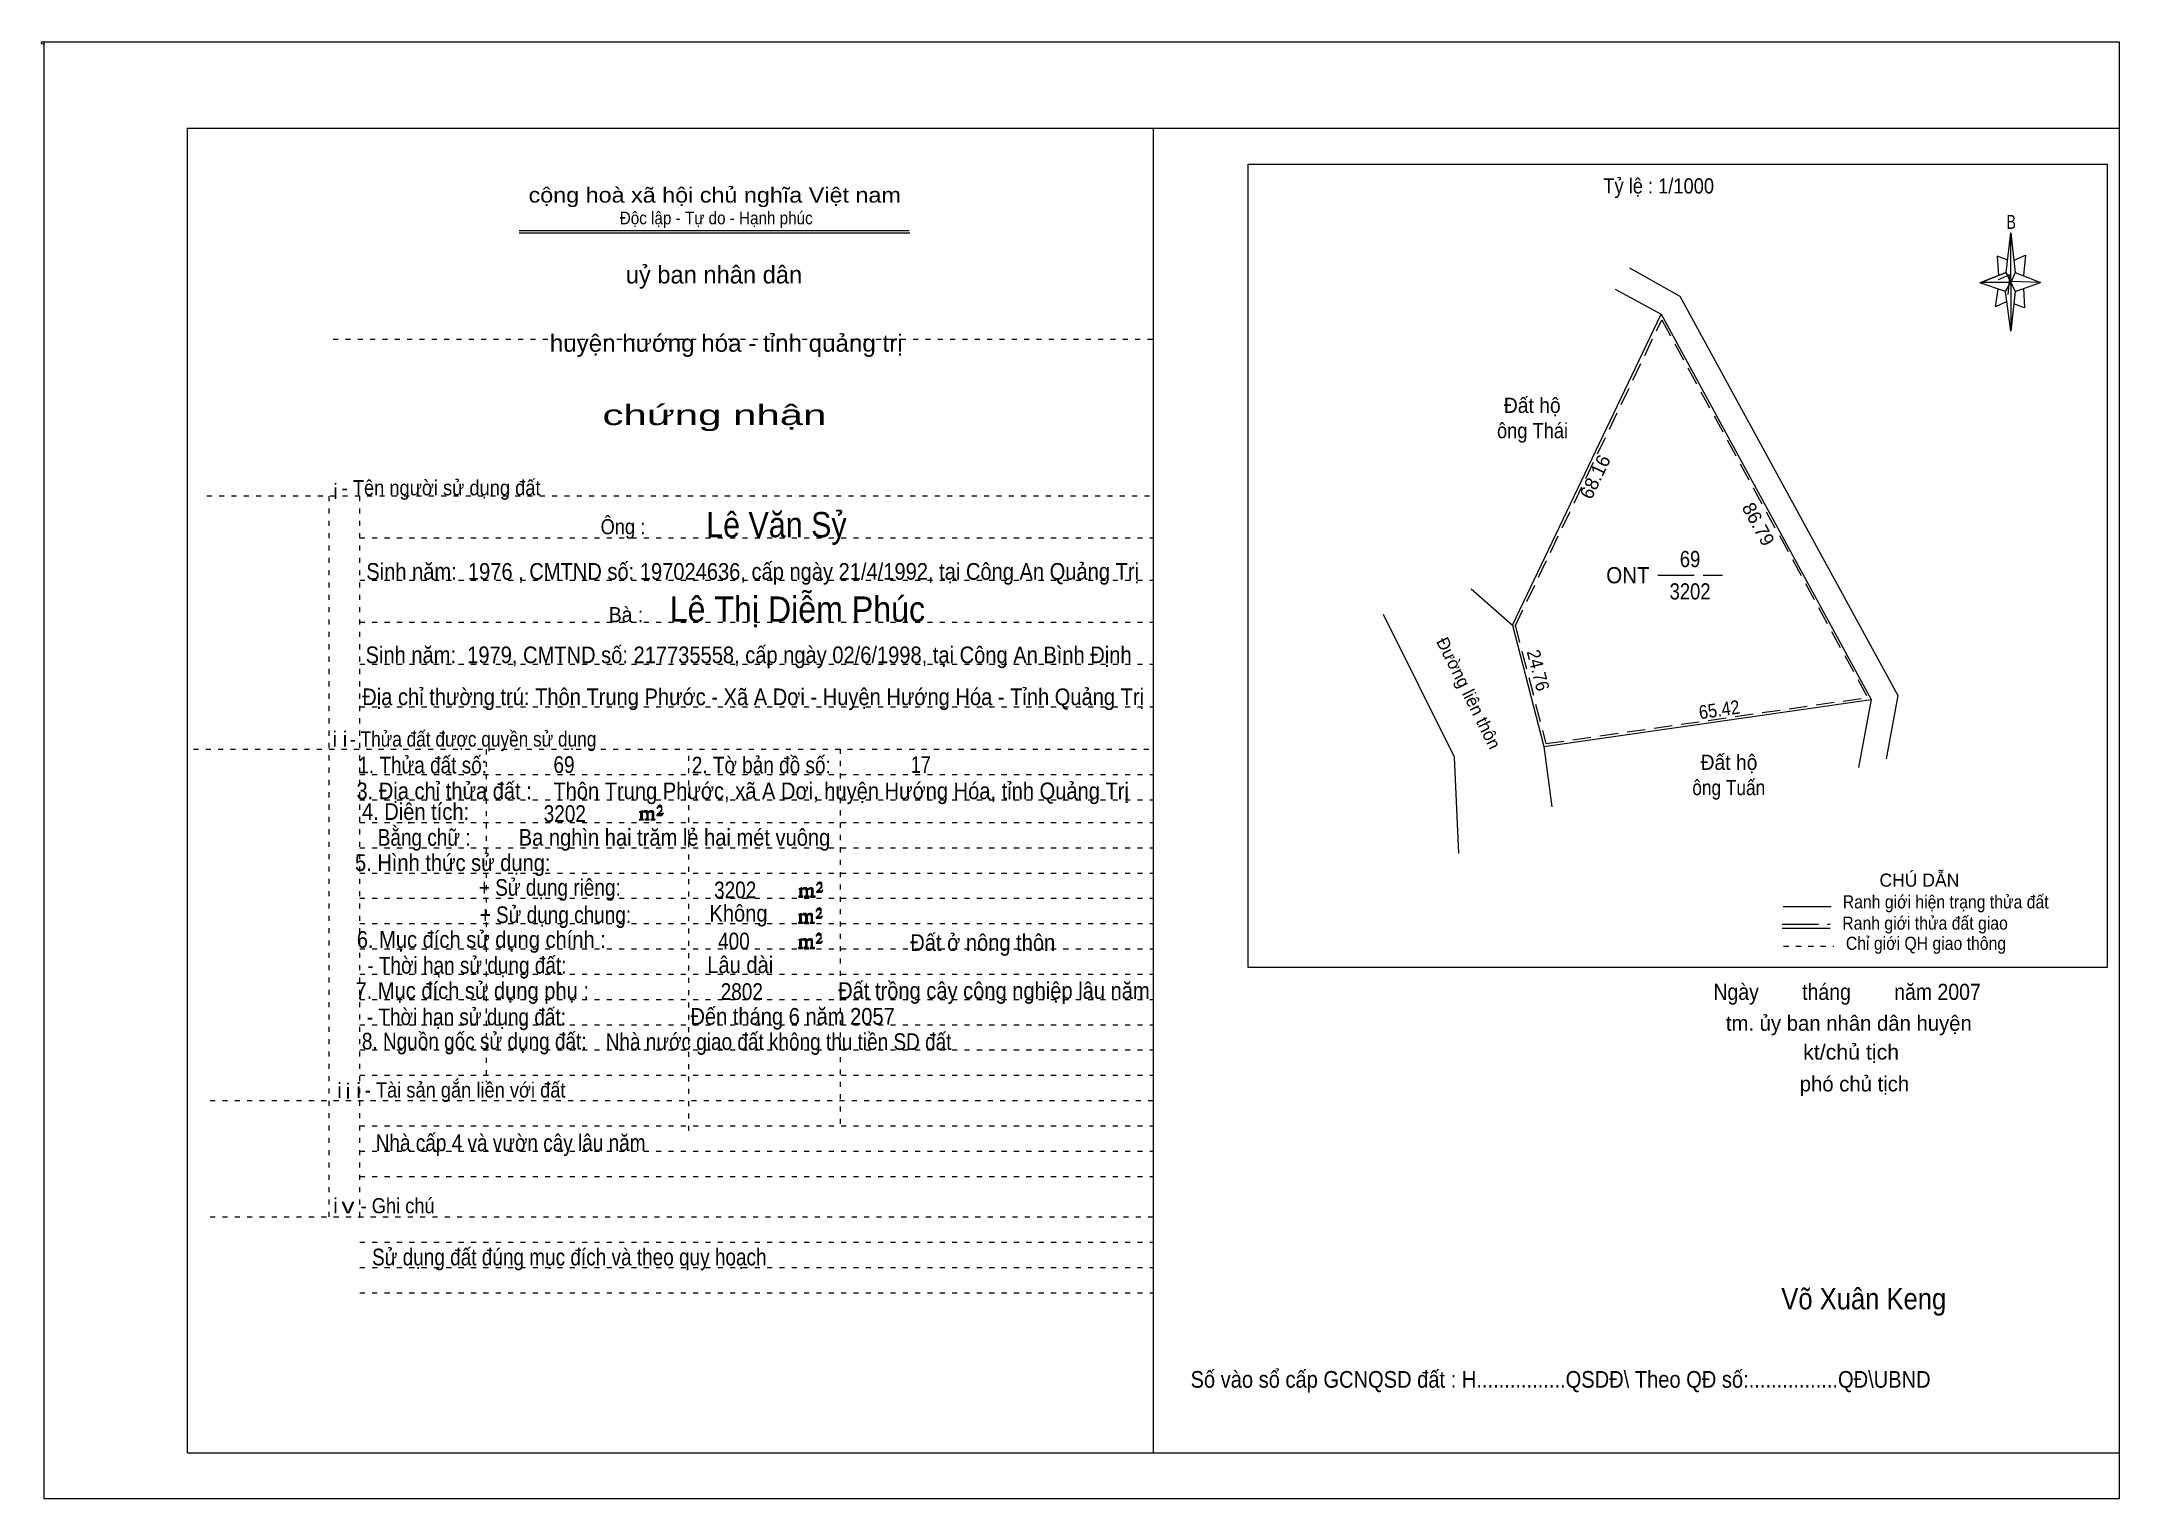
# Model space of a CAD drawing. Header units: centimetres. Extents: x -1.6 to 39.5, y -3.3 to 25.5.
import ezdxf
from ezdxf.enums import TextEntityAlignment as Align

# ---------------------------------------------------------------- set-up
doc = ezdxf.new("R2010")
doc.units = ezdxf.units.CM
doc.header["$LTSCALE"] = 0.12
for name, pattern in [('DOTTED', [1.5, 0.3, -1.2]), ('LONG_DASHED', [7.5, 6, -1.5]), ('MEDIUM_DASHED', [4.5, 3, -1.5])]:
    doc.linetypes.add(name, pattern=pattern)
for name, color, linetype, lineweight in [('1', 7, 'DOTTED', 13), ('10', 7, 'Continuous', 13), ('33', 7, 'LONG_DASHED', 13), ('4', 7, 'Continuous', 13), ('5', 7, 'Continuous', 13), ('50', 7, 'Continuous', 13)]:
    doc.layers.add(name, color=color, linetype=linetype, lineweight=lineweight)
doc.layers.add('30', color=7, linetype='Continuous')

msp = doc.modelspace()

# ---------------------------------------------------------------- hatches: boundary and pattern name
at = {"layer": '50'}
for points in [[(10.27, 10.13), (10.27, 10.12), (10.27, 10.11), (10.25, 10.11), (10.24, 10.11), (10.24, 10.1), (10.33, 10.1), (10.33, 10.11), (10.32, 10.11), (10.31, 10.11), (10.31, 10.12), (10.31, 10.13), (10.31, 10.24), (10.31, 10.25), (10.32, 10.26), (10.34, 10.26), (10.35, 10.26), (10.36, 10.26), (10.37, 10.25), (10.39, 10.22), (10.39, 10.13), (10.37, 10.12), (10.37, 10.11), (10.36, 10.11), (10.35, 10.11), (10.35, 10.1), (10.44, 10.1), (10.44, 10.11), (10.43, 10.11), (10.42, 10.11), (10.42, 10.12), (10.42, 10.13), (10.42, 10.24), (10.44, 10.26), (10.45, 10.26), (10.46, 10.26), (10.49, 10.26), (10.49, 10.25), (10.5, 10.24), (10.5, 10.22), (10.5, 10.13), (10.5, 10.12), (10.49, 10.11), (10.49, 10.11), (10.47, 10.11), (10.47, 10.1), (10.56, 10.1), (10.56, 10.11), (10.55, 10.11), (10.54, 10.11), (10.53, 10.12), (10.53, 10.13), (10.53, 10.2), (10.53, 10.25), (10.53, 10.26), (10.52, 10.27), (10.5, 10.28), (10.47, 10.28), (10.46, 10.28), (10.44, 10.27), (10.41, 10.25), (10.41, 10.26), (10.4, 10.28), (10.39, 10.28), (10.37, 10.28), (10.35, 10.28), (10.34, 10.28), (10.32, 10.26), (10.31, 10.26), (10.31, 10.25), (10.31, 10.25), (10.31, 10.26), (10.31, 10.28), (10.24, 10.26), (10.24, 10.26), (10.25, 10.26), (10.27, 10.25), (10.27, 10.24), (10.27, 10.23)], [(10.69, 10.19), (10.72, 10.24), (10.72, 10.24), (10.71, 10.22), (10.69, 10.22), (10.68, 10.22), (10.63, 10.22), (10.66, 10.26), (10.67, 10.27), (10.69, 10.28), (10.69, 10.3), (10.69, 10.32), (10.69, 10.34), (10.69, 10.35), (10.69, 10.37), (10.68, 10.38), (10.67, 10.38), (10.66, 10.39), (10.65, 10.39), (10.63, 10.38), (10.63, 10.38), (10.62, 10.37), (10.61, 10.35), (10.59, 10.33), (10.61, 10.33), (10.61, 10.35), (10.62, 10.35), (10.63, 10.36), (10.65, 10.36), (10.66, 10.36), (10.67, 10.35), (10.68, 10.35), (10.68, 10.32), (10.68, 10.3), (10.66, 10.28), (10.66, 10.26), (10.65, 10.25), (10.59, 10.2), (10.59, 10.19)], [(13.42, 8.61), (13.42, 8.6), (13.42, 8.59), (13.41, 8.59), (13.4, 8.59), (13.4, 8.57), (13.48, 8.57), (13.48, 8.59), (13.47, 8.59), (13.46, 8.59), (13.46, 8.6), (13.46, 8.61), (13.46, 8.72), (13.46, 8.73), (13.47, 8.74), (13.5, 8.74), (13.51, 8.74), (13.52, 8.74), (13.53, 8.73), (13.54, 8.69), (13.54, 8.61), (13.53, 8.6), (13.53, 8.59), (13.52, 8.59), (13.51, 8.59), (13.51, 8.57), (13.6, 8.57), (13.6, 8.59), (13.58, 8.59), (13.57, 8.59), (13.57, 8.6), (13.57, 8.61), (13.57, 8.72), (13.6, 8.74), (13.61, 8.74), (13.62, 8.74), (13.64, 8.74), (13.64, 8.73), (13.65, 8.72), (13.65, 8.69), (13.65, 8.61), (13.65, 8.6), (13.64, 8.59), (13.64, 8.59), (13.63, 8.59), (13.63, 8.57), (13.72, 8.57), (13.72, 8.59), (13.7, 8.59), (13.69, 8.59), (13.68, 8.6), (13.68, 8.61), (13.68, 8.68), (13.68, 8.73), (13.68, 8.74), (13.67, 8.75), (13.65, 8.76), (13.63, 8.76), (13.62, 8.76), (13.6, 8.75), (13.56, 8.73), (13.56, 8.74), (13.55, 8.76), (13.54, 8.76), (13.53, 8.76), (13.51, 8.76), (13.5, 8.76), (13.47, 8.74), (13.46, 8.74), (13.46, 8.73), (13.46, 8.73), (13.46, 8.74), (13.46, 8.76), (13.4, 8.74), (13.4, 8.74), (13.41, 8.74), (13.42, 8.73), (13.42, 8.72), (13.42, 8.71)], [(13.85, 8.67), (13.87, 8.72), (13.87, 8.72), (13.86, 8.69), (13.85, 8.69), (13.84, 8.69), (13.78, 8.69), (13.82, 8.74), (13.83, 8.75), (13.85, 8.76), (13.85, 8.78), (13.85, 8.79), (13.85, 8.82), (13.85, 8.83), (13.85, 8.85), (13.84, 8.86), (13.83, 8.86), (13.82, 8.87), (13.8, 8.87), (13.78, 8.86), (13.78, 8.86), (13.77, 8.85), (13.76, 8.83), (13.75, 8.81), (13.76, 8.81), (13.76, 8.83), (13.77, 8.83), (13.78, 8.84), (13.8, 8.84), (13.82, 8.84), (13.83, 8.83), (13.84, 8.83), (13.84, 8.79), (13.84, 8.78), (13.82, 8.76), (13.82, 8.74), (13.8, 8.73), (13.75, 8.68), (13.75, 8.67)], [(13.41, 8.09), (13.41, 8.08), (13.41, 8.07), (13.4, 8.07), (13.39, 8.07), (13.39, 8.06), (13.48, 8.06), (13.48, 8.07), (13.47, 8.07), (13.45, 8.07), (13.45, 8.08), (13.45, 8.09), (13.45, 8.2), (13.45, 8.21), (13.47, 8.23), (13.49, 8.23), (13.5, 8.23), (13.51, 8.23), (13.52, 8.21), (13.53, 8.18), (13.53, 8.09), (13.52, 8.08), (13.52, 8.07), (13.51, 8.07), (13.5, 8.07), (13.5, 8.06), (13.59, 8.06), (13.59, 8.07), (13.58, 8.07), (13.57, 8.07), (13.57, 8.08), (13.57, 8.09), (13.57, 8.2), (13.59, 8.23), (13.6, 8.23), (13.61, 8.23), (13.63, 8.23), (13.63, 8.21), (13.64, 8.2), (13.64, 8.18), (13.64, 8.09), (13.64, 8.08), (13.63, 8.07), (13.63, 8.07), (13.62, 8.07), (13.62, 8.06), (13.71, 8.06), (13.71, 8.07), (13.7, 8.07), (13.69, 8.07), (13.67, 8.08), (13.67, 8.09), (13.67, 8.17), (13.67, 8.21), (13.67, 8.23), (13.66, 8.24), (13.64, 8.25), (13.62, 8.25), (13.61, 8.25), (13.59, 8.24), (13.55, 8.21), (13.55, 8.23), (13.54, 8.25), (13.53, 8.25), (13.52, 8.25), (13.5, 8.25), (13.49, 8.25), (13.47, 8.23), (13.45, 8.23), (13.45, 8.21), (13.45, 8.21), (13.45, 8.23), (13.45, 8.25), (13.39, 8.23), (13.39, 8.23), (13.4, 8.23), (13.41, 8.21), (13.41, 8.2), (13.41, 8.19)], [(13.84, 8.16), (13.86, 8.2), (13.86, 8.2), (13.85, 8.18), (13.84, 8.18), (13.83, 8.18), (13.77, 8.18), (13.81, 8.23), (13.82, 8.24), (13.84, 8.25), (13.84, 8.27), (13.84, 8.28), (13.84, 8.3), (13.84, 8.31), (13.84, 8.34), (13.83, 8.35), (13.82, 8.35), (13.81, 8.36), (13.8, 8.36), (13.77, 8.35), (13.77, 8.35), (13.76, 8.34), (13.75, 8.31), (13.74, 8.29), (13.75, 8.29), (13.75, 8.31), (13.76, 8.31), (13.77, 8.33), (13.8, 8.33), (13.81, 8.33), (13.82, 8.31), (13.83, 8.31), (13.83, 8.28), (13.83, 8.27), (13.81, 8.25), (13.81, 8.23), (13.8, 8.21), (13.74, 8.17), (13.74, 8.16)], [(13.84, 7.66), (13.86, 7.71), (13.86, 7.71), (13.85, 7.68), (13.84, 7.68), (13.83, 7.68), (13.77, 7.68), (13.81, 7.73), (13.82, 7.74), (13.84, 7.75), (13.84, 7.77), (13.84, 7.78), (13.84, 7.81), (13.84, 7.82), (13.84, 7.84), (13.83, 7.85), (13.82, 7.85), (13.81, 7.86), (13.79, 7.86), (13.77, 7.85), (13.77, 7.85), (13.76, 7.84), (13.75, 7.82), (13.74, 7.8), (13.75, 7.8), (13.75, 7.82), (13.76, 7.82), (13.77, 7.83), (13.79, 7.83), (13.81, 7.83), (13.82, 7.82), (13.83, 7.82), (13.83, 7.78), (13.83, 7.77), (13.81, 7.75), (13.81, 7.73), (13.79, 7.72), (13.74, 7.67), (13.74, 7.66)], [(13.41, 7.6), (13.41, 7.59), (13.41, 7.58), (13.4, 7.58), (13.39, 7.58), (13.39, 7.56), (13.47, 7.56), (13.47, 7.58), (13.46, 7.58), (13.45, 7.58), (13.45, 7.59), (13.45, 7.6), (13.45, 7.71), (13.45, 7.72), (13.46, 7.73), (13.49, 7.73), (13.5, 7.73), (13.51, 7.73), (13.52, 7.72), (13.53, 7.68), (13.53, 7.6), (13.52, 7.59), (13.52, 7.58), (13.51, 7.58), (13.5, 7.58), (13.5, 7.56), (13.59, 7.56), (13.59, 7.58), (13.57, 7.58), (13.56, 7.58), (13.56, 7.59), (13.56, 7.6), (13.56, 7.71), (13.59, 7.73), (13.6, 7.73), (13.61, 7.73), (13.63, 7.73), (13.63, 7.72), (13.64, 7.71), (13.64, 7.68), (13.64, 7.6), (13.64, 7.59), (13.63, 7.58), (13.63, 7.58), (13.62, 7.58), (13.62, 7.56), (13.71, 7.56), (13.71, 7.58), (13.69, 7.58), (13.68, 7.58), (13.67, 7.59), (13.67, 7.6), (13.67, 7.67), (13.67, 7.72), (13.67, 7.73), (13.66, 7.74), (13.64, 7.75), (13.62, 7.75), (13.61, 7.75), (13.59, 7.74), (13.55, 7.72), (13.55, 7.73), (13.54, 7.75), (13.53, 7.75), (13.52, 7.75), (13.5, 7.75), (13.49, 7.75), (13.46, 7.73), (13.45, 7.73), (13.45, 7.72), (13.45, 7.72), (13.45, 7.73), (13.45, 7.75), (13.39, 7.73), (13.39, 7.73), (13.4, 7.73), (13.41, 7.72), (13.41, 7.71), (13.41, 7.7)]]:
    msp.add_hatch(color=256, dxfattribs=at).paths.add_polyline_path(points)

# ---------------------------------------------------------------- linework, layer by layer
at = {"layer": '1', "linetype": 'Continuous'}
for p, q in [((1.31, -2.42), (1.31, 23.78)), ((1.31, 23.78), (39.51, 23.78)), ((20.41, -2.42), (20.41, 23.78)), ((39.51, -2.42), (39.51, 23.78)), ((7.87, 21.76), (15.58, 21.76)), ((7.87, 21.71), (15.59, 21.71)), ((37.26, 20.55), (36.75, 20.72)), ((1.31, -2.42), (39.51, -2.42))]:
    msp.add_line(p, q, dxfattribs=at)
at = {"layer": '1'}
for p, q in [((4.19, 19.61), (20.41, 19.61)), ((1.69, 16.51), (20.41, 16.51)), ((4.11, 2.25), (4.11, 16.51)), ((4.72, 2.25), (4.72, 16.51)), ((4.72, 15.68), (20.41, 15.68)), ((4.72, 14.84), (20.41, 14.84)), ((4.72, 14.01), (20.41, 14.01)), ((4.72, 13.18), (20.41, 13.18)), ((4.72, 12.34), (20.41, 12.34)), ((1.43, 11.5), (20.41, 11.5)), ((7.22, 5.05), (7.22, 11.5)), ((11.22, 3.95), (11.22, 11.5)), ((14.22, 4.09), (14.22, 11.5)), ((4.72, 11), (20.41, 11)), ((4.72, 10.5), (20.41, 10.5)), ((4.72, 10.05), (20.41, 10.05)), ((4.72, 9.55), (20.41, 9.55)), ((4.72, 9.05), (20.41, 9.05)), ((4.72, 8.55), (20.41, 8.55)), ((4.72, 8.05), (20.41, 8.05)), ((4.72, 7.55), (20.41, 7.55)), ((4.72, 7.05), (20.41, 7.05)), ((4.72, 6.55), (20.41, 6.55)), ((4.72, 6.05), (20.41, 6.05)), ((4.72, 5.55), (20.41, 5.55)), ((4.72, 5.05), (20.41, 5.05)), ((1.76, 4.55), (20.41, 4.55)), ((4.72, 4.05), (20.41, 4.05)), ((4.72, 3.55), (20.41, 3.55)), ((4.72, 3.05), (20.41, 3.05)), ((1.76, 2.25), (20.41, 2.25)), ((4.72, 1.75), (20.41, 1.75)), ((4.72, 1.25), (20.41, 1.25)), ((4.72, 0.75), (20.41, 0.75))]:
    msp.add_line(p, q, dxfattribs=at)
at = {"layer": '1', "linetype": 'Continuous'}
msp.add_lwpolyline([(-1.53, -3.32), (39.51, -3.32), (39.51, 25.48), (-1.53, 25.48)], close=True, dxfattribs=at)
msp.add_lwpolyline([(37.27, 20.35), (37.06, 20.25), (37.11, 20.6)], dxfattribs=at)
at = {"layer": '10'}
for p, q in [((29.54, 20.6), (30.45, 20.1)), ((28.13, 11.55), (28.29, 10.36))]:
    msp.add_line(p, q, dxfattribs=at)
at = {"layer": '10', "linetype": 'MEDIUM_DASHED'}
for p, q in [((27.56, 13.96), (28.17, 11.61)), ((28.17, 11.61), (34.53, 12.52))]:
    msp.add_line(p, q, dxfattribs=at)
at = {"layer": '10'}
for points in [[(29.82, 21.02), (30.82, 20.46), (30.89, 20.33)], [(30.89, 20.33), (35.13, 12.56), (34.9, 11.31)], [(26.69, 14.67), (27.51, 13.95), (30.45, 20.1), (34.6, 12.48)], [(26.45, 9.44), (26.36, 11.34), (24.96, 14.16)], [(27.51, 13.95), (28.13, 11.55), (34.6, 12.48), (34.35, 11.14)]]:
    msp.add_lwpolyline(points, dxfattribs=at)
at = {"layer": '10', "linetype": 'MEDIUM_DASHED'}
msp.add_lwpolyline([(27.56, 13.93), (30.46, 19.99), (34.53, 12.52)], dxfattribs=at)
at = {"layer": '33'}
msp.add_line((30.38, 14.94), (31.66, 14.94), dxfattribs=at)
at = {"layer": '4'}
for p, q in [((32.86, 8.39), (33.81, 8.39)), ((32.84, 7.96), (33.79, 7.96))]:
    msp.add_line(p, q, dxfattribs=at)
at = {"layer": '4', "linetype": 'LONG_DASHED'}
msp.add_line((32.84, 8.04), (33.79, 8.04), dxfattribs=at)
at = {"layer": '4', "linetype": 'DOTTED'}
msp.add_line((32.87, 7.6), (33.86, 7.6), dxfattribs=at)
at = {"layer": '4'}
msp.add_lwpolyline([(22.28, 23.07), (39.27, 23.07), (39.27, 7.18), (22.28, 7.18)], close=True, dxfattribs=at)
msp.add_circle((-1.55, 25.47), 0.025, dxfattribs=at)
at = {"layer": '5'}
for p, q in [((37.27, 20.93), (37.36, 21.71)), ((37.45, 20.55), (37.36, 19.77)), ((37.45, 20.93), (37.95, 20.73)), ((37.61, 20.61), (37.63, 20.23)), ((37.63, 20.23), (37.42, 20.31))]:
    msp.add_line(p, q, dxfattribs=at)
for points in [[(37.36, 21.71), (37.45, 20.93), (37.36, 20.73)], [(37.36, 20.73), (36.77, 20.73), (37.27, 20.93), (37.45, 20.55), (37.95, 20.73), (37.36, 20.75)], [(37.36, 20.73), (37.36, 19.77), (37.26, 20.55)]]:
    msp.add_lwpolyline(points, close=True, dxfattribs=at)
for points in [[(37.3, 21.17), (37.09, 21.25), (37.12, 20.87)], [(37.43, 21.17), (37.65, 21.27), (37.61, 20.87)], [(37.36, 20.73), (37.27, 20.93), (36.77, 20.73)], [(37.12, 20.79), (37.34, 20.89), (37.3, 20.49)], [(37.36, 20.73), (37.45, 20.55), (37.95, 20.73)]]:
    msp.add_lwpolyline(points, dxfattribs=at)
at = {"layer": '50'}
for points in [[(10.27, 10.13), (10.27, 10.12), (10.27, 10.11), (10.25, 10.11), (10.24, 10.11), (10.24, 10.1), (10.33, 10.1), (10.33, 10.11), (10.32, 10.11), (10.31, 10.11), (10.31, 10.12), (10.31, 10.13), (10.31, 10.24), (10.31, 10.25), (10.32, 10.26), (10.34, 10.26), (10.35, 10.26), (10.36, 10.26), (10.37, 10.25), (10.39, 10.22), (10.39, 10.13), (10.37, 10.12), (10.37, 10.11), (10.36, 10.11), (10.35, 10.11), (10.35, 10.1), (10.44, 10.1), (10.44, 10.11), (10.43, 10.11), (10.42, 10.11), (10.42, 10.12), (10.42, 10.13), (10.42, 10.24), (10.44, 10.26), (10.45, 10.26), (10.46, 10.26), (10.49, 10.26), (10.49, 10.25), (10.5, 10.24), (10.5, 10.22), (10.5, 10.13), (10.5, 10.12), (10.49, 10.11), (10.49, 10.11), (10.47, 10.11), (10.47, 10.1), (10.56, 10.1), (10.56, 10.11), (10.55, 10.11), (10.54, 10.11), (10.53, 10.12), (10.53, 10.13), (10.53, 10.2), (10.53, 10.25), (10.53, 10.26), (10.52, 10.27), (10.5, 10.28), (10.47, 10.28), (10.46, 10.28), (10.44, 10.27), (10.41, 10.25), (10.41, 10.26), (10.4, 10.28), (10.39, 10.28), (10.37, 10.28), (10.35, 10.28), (10.34, 10.28), (10.32, 10.26), (10.31, 10.26), (10.31, 10.25), (10.31, 10.25), (10.31, 10.26), (10.31, 10.28), (10.24, 10.26), (10.24, 10.26), (10.25, 10.26), (10.27, 10.25), (10.27, 10.24), (10.27, 10.23)], [(10.69, 10.19), (10.72, 10.24), (10.72, 10.24), (10.71, 10.22), (10.69, 10.22), (10.68, 10.22), (10.63, 10.22), (10.66, 10.26), (10.67, 10.27), (10.69, 10.28), (10.69, 10.3), (10.69, 10.32), (10.69, 10.34), (10.69, 10.35), (10.69, 10.37), (10.68, 10.38), (10.67, 10.38), (10.66, 10.39), (10.65, 10.39), (10.63, 10.38), (10.63, 10.38), (10.62, 10.37), (10.61, 10.35), (10.59, 10.33), (10.61, 10.33), (10.61, 10.35), (10.62, 10.35), (10.63, 10.36), (10.65, 10.36), (10.66, 10.36), (10.67, 10.35), (10.68, 10.35), (10.68, 10.32), (10.68, 10.3), (10.66, 10.28), (10.66, 10.26), (10.65, 10.25), (10.59, 10.2), (10.59, 10.19)], [(13.42, 8.61), (13.42, 8.6), (13.42, 8.59), (13.41, 8.59), (13.4, 8.59), (13.4, 8.57), (13.48, 8.57), (13.48, 8.59), (13.47, 8.59), (13.46, 8.59), (13.46, 8.6), (13.46, 8.61), (13.46, 8.72), (13.46, 8.73), (13.47, 8.74), (13.5, 8.74), (13.51, 8.74), (13.52, 8.74), (13.53, 8.73), (13.54, 8.69), (13.54, 8.61), (13.53, 8.6), (13.53, 8.59), (13.52, 8.59), (13.51, 8.59), (13.51, 8.57), (13.6, 8.57), (13.6, 8.59), (13.58, 8.59), (13.57, 8.59), (13.57, 8.6), (13.57, 8.61), (13.57, 8.72), (13.6, 8.74), (13.61, 8.74), (13.62, 8.74), (13.64, 8.74), (13.64, 8.73), (13.65, 8.72), (13.65, 8.69), (13.65, 8.61), (13.65, 8.6), (13.64, 8.59), (13.64, 8.59), (13.63, 8.59), (13.63, 8.57), (13.72, 8.57), (13.72, 8.59), (13.7, 8.59), (13.69, 8.59), (13.68, 8.6), (13.68, 8.61), (13.68, 8.68), (13.68, 8.73), (13.68, 8.74), (13.67, 8.75), (13.65, 8.76), (13.63, 8.76), (13.62, 8.76), (13.6, 8.75), (13.56, 8.73), (13.56, 8.74), (13.55, 8.76), (13.54, 8.76), (13.53, 8.76), (13.51, 8.76), (13.5, 8.76), (13.47, 8.74), (13.46, 8.74), (13.46, 8.73), (13.46, 8.73), (13.46, 8.74), (13.46, 8.76), (13.4, 8.74), (13.4, 8.74), (13.41, 8.74), (13.42, 8.73), (13.42, 8.72), (13.42, 8.71)], [(13.85, 8.67), (13.87, 8.72), (13.87, 8.72), (13.86, 8.69), (13.85, 8.69), (13.84, 8.69), (13.78, 8.69), (13.82, 8.74), (13.83, 8.75), (13.85, 8.76), (13.85, 8.78), (13.85, 8.79), (13.85, 8.82), (13.85, 8.83), (13.85, 8.85), (13.84, 8.86), (13.83, 8.86), (13.82, 8.87), (13.8, 8.87), (13.78, 8.86), (13.78, 8.86), (13.77, 8.85), (13.76, 8.83), (13.75, 8.81), (13.76, 8.81), (13.76, 8.83), (13.77, 8.83), (13.78, 8.84), (13.8, 8.84), (13.82, 8.84), (13.83, 8.83), (13.84, 8.83), (13.84, 8.79), (13.84, 8.78), (13.82, 8.76), (13.82, 8.74), (13.8, 8.73), (13.75, 8.68), (13.75, 8.67)], [(13.41, 8.09), (13.41, 8.08), (13.41, 8.07), (13.4, 8.07), (13.39, 8.07), (13.39, 8.06), (13.48, 8.06), (13.48, 8.07), (13.47, 8.07), (13.45, 8.07), (13.45, 8.08), (13.45, 8.09), (13.45, 8.2), (13.45, 8.21), (13.47, 8.23), (13.49, 8.23), (13.5, 8.23), (13.51, 8.23), (13.52, 8.21), (13.53, 8.18), (13.53, 8.09), (13.52, 8.08), (13.52, 8.07), (13.51, 8.07), (13.5, 8.07), (13.5, 8.06), (13.59, 8.06), (13.59, 8.07), (13.58, 8.07), (13.57, 8.07), (13.57, 8.08), (13.57, 8.09), (13.57, 8.2), (13.59, 8.23), (13.6, 8.23), (13.61, 8.23), (13.63, 8.23), (13.63, 8.21), (13.64, 8.2), (13.64, 8.18), (13.64, 8.09), (13.64, 8.08), (13.63, 8.07), (13.63, 8.07), (13.62, 8.07), (13.62, 8.06), (13.71, 8.06), (13.71, 8.07), (13.7, 8.07), (13.69, 8.07), (13.67, 8.08), (13.67, 8.09), (13.67, 8.17), (13.67, 8.21), (13.67, 8.23), (13.66, 8.24), (13.64, 8.25), (13.62, 8.25), (13.61, 8.25), (13.59, 8.24), (13.55, 8.21), (13.55, 8.23), (13.54, 8.25), (13.53, 8.25), (13.52, 8.25), (13.5, 8.25), (13.49, 8.25), (13.47, 8.23), (13.45, 8.23), (13.45, 8.21), (13.45, 8.21), (13.45, 8.23), (13.45, 8.25), (13.39, 8.23), (13.39, 8.23), (13.4, 8.23), (13.41, 8.21), (13.41, 8.2), (13.41, 8.19)], [(13.84, 8.16), (13.86, 8.2), (13.86, 8.2), (13.85, 8.18), (13.84, 8.18), (13.83, 8.18), (13.77, 8.18), (13.81, 8.23), (13.82, 8.24), (13.84, 8.25), (13.84, 8.27), (13.84, 8.28), (13.84, 8.3), (13.84, 8.31), (13.84, 8.34), (13.83, 8.35), (13.82, 8.35), (13.81, 8.36), (13.8, 8.36), (13.77, 8.35), (13.77, 8.35), (13.76, 8.34), (13.75, 8.31), (13.74, 8.29), (13.75, 8.29), (13.75, 8.31), (13.76, 8.31), (13.77, 8.33), (13.8, 8.33), (13.81, 8.33), (13.82, 8.31), (13.83, 8.31), (13.83, 8.28), (13.83, 8.27), (13.81, 8.25), (13.81, 8.23), (13.8, 8.21), (13.74, 8.17), (13.74, 8.16)], [(13.84, 7.66), (13.86, 7.71), (13.86, 7.71), (13.85, 7.68), (13.84, 7.68), (13.83, 7.68), (13.77, 7.68), (13.81, 7.73), (13.82, 7.74), (13.84, 7.75), (13.84, 7.77), (13.84, 7.78), (13.84, 7.81), (13.84, 7.82), (13.84, 7.84), (13.83, 7.85), (13.82, 7.85), (13.81, 7.86), (13.79, 7.86), (13.77, 7.85), (13.77, 7.85), (13.76, 7.84), (13.75, 7.82), (13.74, 7.8), (13.75, 7.8), (13.75, 7.82), (13.76, 7.82), (13.77, 7.83), (13.79, 7.83), (13.81, 7.83), (13.82, 7.82), (13.83, 7.82), (13.83, 7.78), (13.83, 7.77), (13.81, 7.75), (13.81, 7.73), (13.79, 7.72), (13.74, 7.67), (13.74, 7.66)], [(13.41, 7.6), (13.41, 7.59), (13.41, 7.58), (13.4, 7.58), (13.39, 7.58), (13.39, 7.56), (13.47, 7.56), (13.47, 7.58), (13.46, 7.58), (13.45, 7.58), (13.45, 7.59), (13.45, 7.6), (13.45, 7.71), (13.45, 7.72), (13.46, 7.73), (13.49, 7.73), (13.5, 7.73), (13.51, 7.73), (13.52, 7.72), (13.53, 7.68), (13.53, 7.6), (13.52, 7.59), (13.52, 7.58), (13.51, 7.58), (13.5, 7.58), (13.5, 7.56), (13.59, 7.56), (13.59, 7.58), (13.57, 7.58), (13.56, 7.58), (13.56, 7.59), (13.56, 7.6), (13.56, 7.71), (13.59, 7.73), (13.6, 7.73), (13.61, 7.73), (13.63, 7.73), (13.63, 7.72), (13.64, 7.71), (13.64, 7.68), (13.64, 7.6), (13.64, 7.59), (13.63, 7.58), (13.63, 7.58), (13.62, 7.58), (13.62, 7.56), (13.71, 7.56), (13.71, 7.58), (13.69, 7.58), (13.68, 7.58), (13.67, 7.59), (13.67, 7.6), (13.67, 7.67), (13.67, 7.72), (13.67, 7.73), (13.66, 7.74), (13.64, 7.75), (13.62, 7.75), (13.61, 7.75), (13.59, 7.74), (13.55, 7.72), (13.55, 7.73), (13.54, 7.75), (13.53, 7.75), (13.52, 7.75), (13.5, 7.75), (13.49, 7.75), (13.46, 7.73), (13.45, 7.73), (13.45, 7.72), (13.45, 7.72), (13.45, 7.73), (13.45, 7.75), (13.39, 7.73), (13.39, 7.73), (13.4, 7.73), (13.41, 7.72), (13.41, 7.71), (13.41, 7.7)]]:
    msp.add_lwpolyline(points, close=True, dxfattribs=at)

# ---------------------------------------------------------------- texts
at = {"layer": '1'}
for s, height, width, p in [('cộng hoà xã hội chủ nghĩa Việt nam', 0.3, 1.15, (11.735, 22.31)), ('Độc lập - Tự do - Hạnh phúc', 0.25, 0.9, (11.765, 21.88)), ('chứng nhận', 0.4, 1.55, (11.73, 17.91)), ('- Tên người sử dụng đất', 0.3, 0.9, (6.325, 16.52)), ('- Thửa đất được quyền sử dụng', 0.3, 0.85, (6.96, 11.55)), ('- Tài sản gắn liền với đất ', 0.3, 0.9, (6.85, 4.61)), ('v', 0.3, 1.3, (4.485, 2.32)), ('- Ghi chú', 0.3, 0.9, (5.465, 2.32))]:
    msp.add_text(s, height=height, dxfattribs=dict(at, width=width)).set_placement(p, align=Align.CENTER)
for s, height, p in [('uỷ ban nhân dân', 0.35, (11.72, 20.71)), ('i', 0.3, (4.235, 16.45)), ('i', 0.3, (4.225, 11.55)), ('i', 0.3, (4.425, 11.55)), ('i', 0.3, (4.315, 4.6)), ('i', 0.3, (4.485, 4.59)), ('i', 0.3, (4.695, 4.6)), ('i', 0.3, (4.235, 2.32))]:
    msp.add_text(s, height=height, dxfattribs=at).set_placement(p, align=Align.CENTER)
at = {"layer": '10'}
for s, height, width, p in [('Tỷ lệ : 1/1000', 0.3, 0.9, (30.4, 22.49)), ('Đất hộ', 0.3, 0.95, (27.9, 18.15)), ('ông Thái', 0.3, 0.9, (27.905, 17.65)), ('Lê Văn Sỷ', 0.5, 0.9, (12.955, 15.69)), ('Lê Thị Diễm Phúc', 0.5, 0.95, (13.37, 14.02)), ('Đất hộ', 0.3, 0.95, (31.79, 11.09)), ('ông Tuấn', 0.3, 0.85, (31.785, 10.59)), ('Võ Xuân Keng', 0.42, 0.9, (34.455, 0.42))]:
    msp.add_text(s, height=height, dxfattribs=dict(at, width=width)).set_placement(p, align=Align.CENTER)
msp.add_text('Đường liên thôn ', height=0.25, rotation=296.402, dxfattribs=at).set_placement((26.551, 12.511), align=Align.CENTER)
at = {"layer": '30'}
for s, rotation, p in [('68.16', 64.484, (29.264, 16.827)), ('86.79', 298.612, (32.251, 15.885))]:
    msp.add_text(s, height=0.27, rotation=rotation, dxfattribs=at).set_placement(p, align=Align.CENTER)
for s, height, rotation, width, p in [('24.76', 0.26, 284.407, 0.95, (27.891, 13.027)), ('65.42', 0.27, 8.172, 0.9, (31.616, 12.148))]:
    msp.add_text(s, height=height, rotation=rotation, dxfattribs=dict(at, width=width)).set_placement(p, align=Align.CENTER)
at = {"layer": '33', "width": 0.85}
for s, p in [('69', (31.02, 15.1)), ('3202', (31.02, 14.46))]:
    msp.add_text(s, height=0.32, dxfattribs=at).set_placement(p, align=Align.CENTER)
at = {"layer": '33', "width": 0.95}
msp.add_text('ONT', height=0.32, dxfattribs=at).set_placement((30.22, 14.78), align=Align.RIGHT)
at = {"layer": '4'}
msp.add_text('CHÚ DẪN', height=0.2591, dxfattribs=at).set_placement((35.555, 8.78), align=Align.CENTER)
at = {"layer": '4', "width": 0.9}
for s, p in [('Ranh giới hiện trạng thửa đất', (36.075, 8.35)), ('Ranh giới thửa đất giao ', (35.71, 7.93)), ('Chỉ giới QH giao thông', (35.685, 7.53))]:
    msp.add_text(s, height=0.2591, dxfattribs=at).set_placement(p, align=Align.CENTER)
at = {"layer": '5', "width": 0.75}
msp.add_text('B', height=0.276, dxfattribs=at).set_placement((37.37, 21.79), align=Align.CENTER)
at = {"layer": '50'}
for s, height, width, p in [('  huyện hướng hóa - tỉnh quảng trị', 0.34, 1.05, (11.83, 19.36)), ('Ông :', 0.3, 0.9, (9.92, 15.75)), ('Sinh năm:  1976 , CMTND số: 197024636, cấp ngày 21/4/1992, tại Công An Quảng Trị', 0.33, 0.9, (12.485, 14.85)), ('Bà :', 0.3, 0.95, (9.98, 14.01)), ('Sinh năm:  1979, CMTND số: 217735558, cấp ngày 02/6/1998, tại Công An Bình Định', 0.33, 0.9, (12.405, 13.2)), ('Địa chỉ thường trú: Thôn Trung Phước - Xã A Dơi - Huyện Hướng Hóa - Tỉnh Quảng Trị', 0.33, 0.9, (12.495, 12.37)), ('1. Thửa đất số:  ', 0.33, 0.85, (6.065, 11.02)), ('69', 0.33, 0.85, (8.755, 11.03)), ('2. Tờ bản đồ số:  ', 0.33, 0.85, (12.76, 11.02)), ('17', 0.33, 0.8, (15.81, 11.03)), ('3. Địa chỉ thửa đất : ', 0.33, 0.9, (6.44, 10.51)), ('Thôn Trung Phước, xã A Dơi, huyện Hướng Hóa, tỉnh Quảng Trị', 0.33, 0.9, (14.235, 10.51)), ('4. Diện tích: ', 0.33, 0.9, (5.875, 10.1)), ('3202', 0.33, 0.85, (8.77, 10.06)), ('Bằng chữ :', 0.33, 0.85, (5.99, 9.59)), ('Ba nghìn hai trăm lẻ hai mét vuông', 0.33, 0.9, (10.94, 9.59)), ('5. Hình thức sử dụng:', 0.33, 0.9, (6.555, 9.09)), ('+ Sử dụng riêng:', 0.33, 0.85, (8.475, 8.6)), ('3202', 0.33, 0.85, (12.14, 8.55)), ('+ Sử dụng chung:', 0.33, 0.85, (8.585, 8.06)), ('Không', 0.33, 0.9, (12.205, 8.09)), ('6. Mục đích sử dụng chính :', 0.33, 0.9, (7.12, 7.57)), ('400', 0.33, 0.85, (12.115, 7.54)), ('Đất ở nông thôn', 0.33, 0.9, (17.035, 7.51)), ('- Thời hạn sử dụng đất:', 0.33, 0.85, (6.835, 7.06)), ('Lâu dài', 0.33, 0.9, (12.24, 7.07)), ('7. Mục đích sử dụng phụ :', 0.33, 0.9, (6.94, 6.56)), ('2802', 0.33, 0.85, (12.27, 6.54)), ('Đất trồng cây công nghiệp lâu năm', 0.33, 0.9, (17.255, 6.56)), ('Ngày        tháng        năm 2007', 0.32, 0.9, (34.125, 6.54)), ('- Thời hạn sử dụng đất:', 0.33, 0.85, (6.825, 6.04)), ('Đến tháng 6 năm 2057', 0.33, 0.9, (13.275, 6.05)), ('8. Nguồn gốc sử dụng đất:', 0.33, 0.85, (6.98, 5.56)), ('Nhà nước giao đất không thu tiền SD đất ', 0.33, 0.85, (13.05, 5.55)), ('kt/chủ tịch', 0.3, 1.05, (34.205, 5.36)), ('Nhà cấp 4 và vườn cây lâu năm', 0.33, 0.85, (7.7, 3.55)), ('Sử dụng đất đúng mục đích và theo quy hoạch', 0.33, 0.85, (8.86, 1.29)), ('Số vào sổ cấp GCNQSD đất : H................QSDĐ\\ Theo QĐ số:................QĐ\\UBND', 0.33, 0.9, (28.46, -1.13))]:
    msp.add_text(s, height=height, dxfattribs=dict(at, width=width)).set_placement(p, align=Align.CENTER)
for s, p in [('tm. ủy ban nhân dân huyện ', (34.215, 5.93)), ('phó chủ tịch', (34.27, 4.73))]:
    msp.add_text(s, height=0.3, dxfattribs=at).set_placement(p, align=Align.CENTER)

doc.saveas('drawing.dxf')
